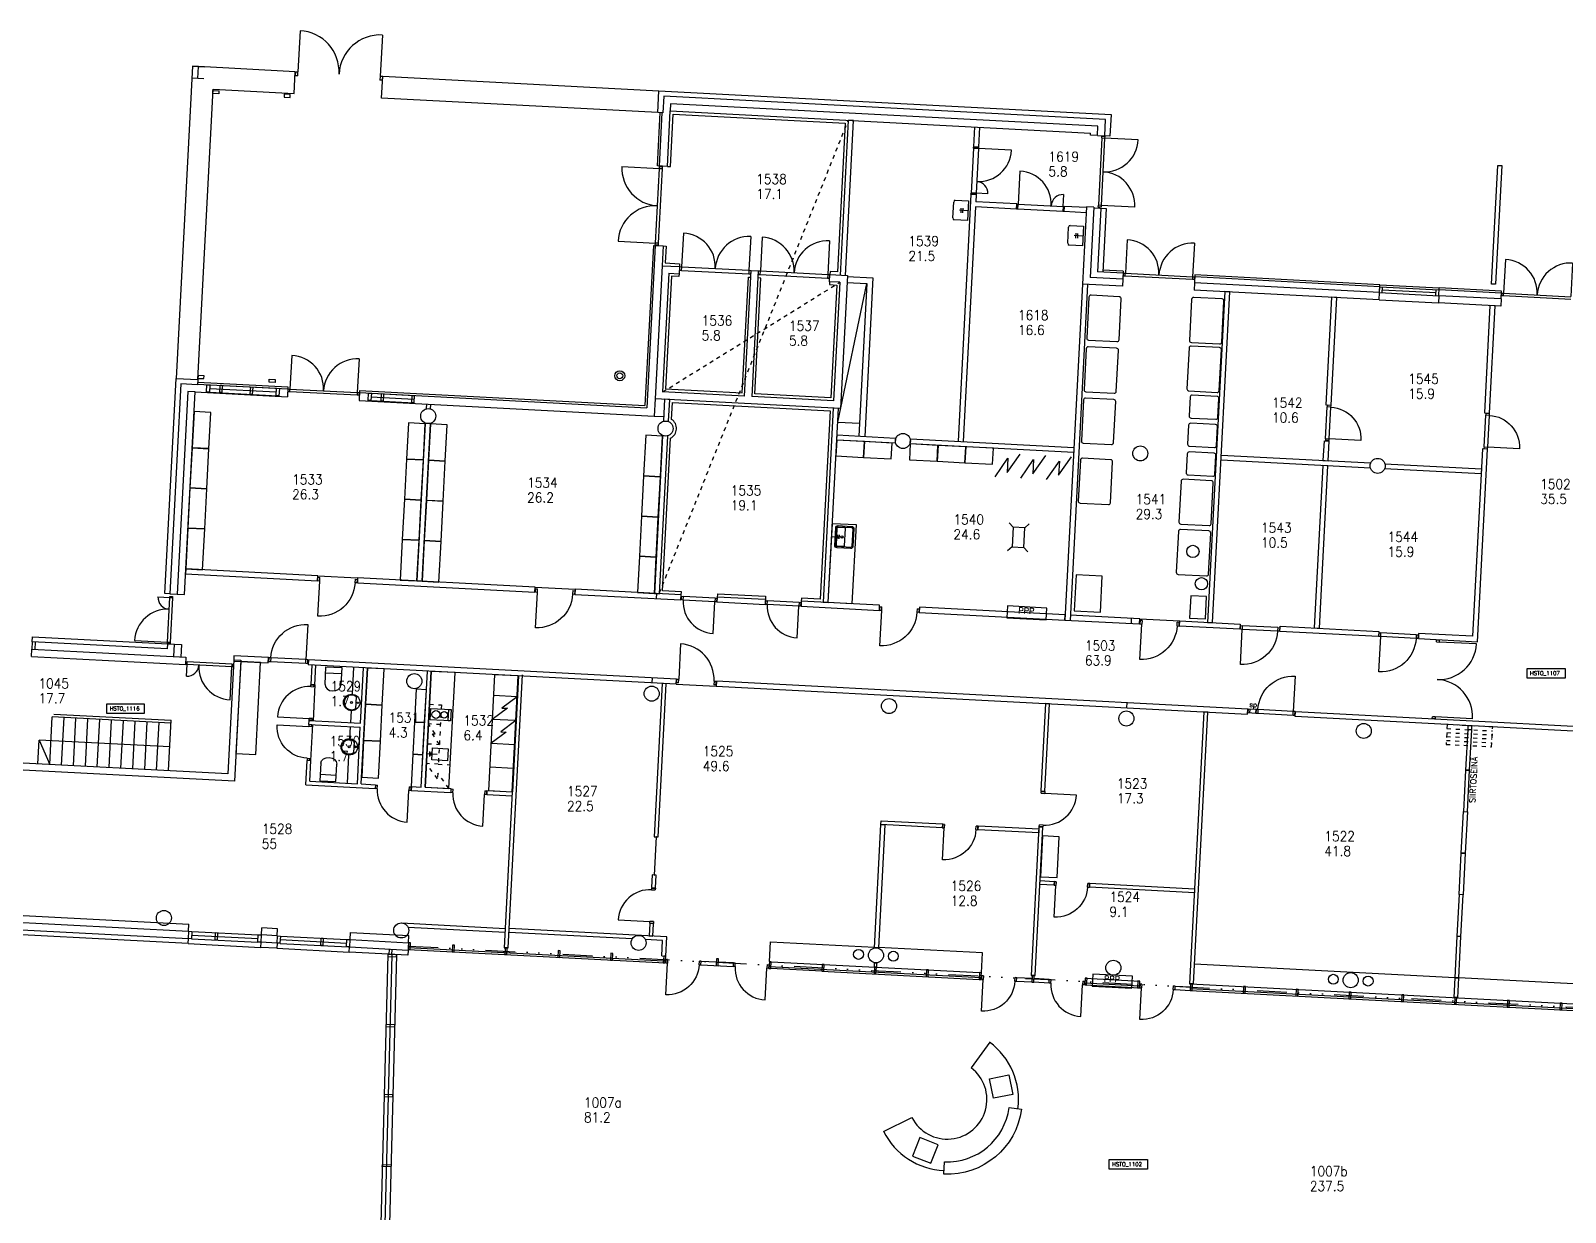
# Model space of a CAD drawing. Extents: x -405 to 153606, y -6935 to 69332.
# Drawn here: x 51071 to 89810, y 30222 to 60047 of the extents above; entities that cross this region are included whole.
import ezdxf
from ezdxf.enums import TextEntityAlignment as Align

# ---------------------------------------------------------------- set-up
doc = ezdxf.new("R2010")
doc.units = 0
doc.header["$LTSCALE"] = 100
doc.header["$MEASUREMENT"] = 0
for name, pattern in [('KEL', [2.25, 1, -1.25]), ('KL', [2, 1, -1]), ('PALOALUE', [13, 5, -2, 0, -2, 0, -2, 0, -2])]:
    doc.linetypes.add(name, pattern=pattern)
doc.layers.get('0').update_dxf_attribs({"linetype": 'CONTINUOUS'})
for name, color, linetype in [('ART1100T0', 7, 'CONTINUOUS'), ('ART1100T3', 7, 'CONTINUOUS'), ('ART1100TB', 7, 'CONTINUOUS'), ('fm_omat', 7, 'CONTINUOUS'), ('M00402', 7, 'CONTINUOUS'), ('M06001', 7, 'CONTINUOUS'), ('M06037', 8, 'CONTINUOUS'), ('M06051', 3, 'CONTINUOUS'), ('m06080', 7, 'CONTINUOUS'), ('M06081', 8, 'CONTINUOUS'), ('M06203T', 3, 'CONTINUOUS'), ('PALOOS', 1, 'PALOALUE')]:
    doc.layers.add(name, color=color, linetype=linetype)
doc.styles.add('ROMANS', font='romans.shx')
doc.styles.get("Standard").update_dxf_attribs({"font": 'simplex.shx'})

# ---------------------------------------------------------------- blocks, each defined once
blk = doc.blocks.new('KRF930')
for p, q in [((0.025, 0.7), (0.025, 0)), ((0.975, 0.25), (0.975, 0))]:
    blk.add_line(p, q)
for centre, radius, start, end in [((0.025, 0), 0.7, 0, 90), ((0.975, 0), 0.25, 90, 180)]:
    blk.add_arc(centre, radius, start, end)
blk = doc.blocks.new('KRF020')
for p, q in [((0.025, 0.475), (0.025, 0)), ((0.975, 0.475), (0.975, 0))]:
    blk.add_line(p, q)
for centre, start, end in [((0.025, 0), 0, 90), ((0.975, 0), 90, 180)]:
    blk.add_arc(centre, 0.475, start, end)
blk = doc.blocks.new('KRF010')
blk.add_line((0.05, 0.9), (0.05, 0))
blk.add_arc((0.05, 0), 0.9, 0, 90)
blk = doc.blocks.new('SALAMA')
at = {"layer": 'M00402'}
blk.add_lwpolyline([(0, 0), (0.5, 0.8), (0.5, 0.2), (1, 1)], dxfattribs=at)
blk = doc.blocks.new('KAF0IK')
for p, q in [((0, -1), (0, 0)), ((0, 0), (0.05, 0)), ((0.05, -1), (0.05, 0)), ((0.95, 0), (0.95, -1)), ((0.95, 0), (1, 0)), ((1, 0), (1, -1)), ((0.05, -1), (0, -1)), ((1, -1), (0.95, -1))]:
    blk.add_line(p, q)
blk = doc.blocks.new('KYFPIK')
for p, q in [((0, -1), (0, 0)), ((0, 0), (0.025, 0)), ((0.025, -1), (0.025, 0)), ((0.975, 0), (0.975, -1)), ((0.975, 0), (1, 0)), ((1, 0), (1, -1)), ((0.025, -1), (0, -1)), ((1, -1), (0.975, -1))]:
    blk.add_line(p, q)
blk = doc.blocks.new('KAFPIK')
for p, q in [((0, -1), (0, 0)), ((0, 0), (0.025, 0)), ((0.025, -1), (0.025, 0)), ((0.975, 0), (0.975, -1)), ((0.975, 0), (1, 0)), ((1, 0), (1, -1)), ((0.025, -1), (0, -1)), ((1, -1), (0.975, -1))]:
    blk.add_line(p, q)
blk = doc.blocks.new('KYF0IK')
for p, q in [((0, -1), (0, 0)), ((0, 0), (0.05, 0)), ((0.05, -1), (0.05, 0)), ((0.95, 0), (0.95, -1)), ((0.95, 0), (1, 0)), ((1, 0), (1, -1)), ((0.05, -1), (0, -1)), ((1, -1), (0.95, -1))]:
    blk.add_line(p, q)
blk = doc.blocks.new('VAR1X1')
blk.add_lwpolyline([(-0.168, -0.256), (0.832, -0.256), (0.832, 0.744), (-0.168, 0.744)], close=True)
blk = doc.blocks.new('LVIPAL')
for p, q in [((-0.5, 0.02), (-0.5, 0.92)), ((-0.4, 1.02), (0.4, 1.02)), ((0.5, 0.92), (0.5, 0.02)), ((0.5, 0.02), (-0.5, 0.02)), ((-0.12, 0.49), (0.12, 0.49)), ((-0.12, 0.37), (0.12, 0.37)), ((0, 0.02), (0, 0.61))]:
    blk.add_line(p, q)
for centre, start, end in [((-0.4, 0.92), 90, 180), ((0.4, 0.92), 0, 90)]:
    blk.add_arc(centre, 0.1, start, end)
blk = doc.blocks.new('LVIIST')
for p, q in [((-0.5, 0.02), (-0.5, 0.761)), ((0.5, 0.761), (0.5, 0.02)), ((-0.5, 0.283), (0.5, 0.283)), ((0.5, 0.02), (-0.5, 0.02))]:
    blk.add_line(p, q)
blk.add_ellipse((0, 0.761), major_axis=(-0.5, 0), ratio=0.517739, start_param=3.141593, end_param=6.283185)
at = {"width": 0.76195, "flags": 1}
blk.add_attdef('LVIKAL', text='', height=0.212, dxfattribs=at).set_placement((-0.389, 0.05), (0.379, 0.05), align=Align.FIT)
blk = doc.blocks.new('aioa_huone')
at = {"layer": 'ART1100T0', "width": 0.9}
blk.add_attdef('HNENUM', (56, 73), '', height=250, dxfattribs=at)
at = {"layer": 'ART1100T3', "width": 0.9}
blk.add_attdef('HNEALA', (56, -302), '', height=250, dxfattribs=at)

msp = doc.modelspace()

# ---------------------------------------------------------------- linework, layer by layer
at = {"layer": 'fm_omat'}
msp.add_lwpolyline([(74079, 39926), (72532, 40007), (72537, 40107)], dxfattribs=at)
at = {"layer": 'M00402'}
for p, q in [((59929, 58347), (59958, 58896)), ((59958, 58896), (66928, 58531)), ((66899, 57981), (59929, 58347))]:
    msp.add_line(p, q, dxfattribs=at)
at = {"layer": 'M00402', "linetype": 'KL'}
for p, q in [((66945, 45861), (71711, 57784)), ((67024, 50929), (71497, 53699))]:
    msp.add_line(p, q, dxfattribs=at)
at = {"layer": 'M00402'}
msp.add_lwpolyline([(55291, 51240), (55675, 58570), (57722, 58462), (57751, 59011), (55154, 59148), (54742, 51268)], dxfattribs=at)
at = {"layer": 'M06001'}
for p, q in [((55154, 59148), (55454, 59132)), ((55289, 58840), (55304, 59140)), ((55438, 58832), (55139, 58848)), ((67226, 58199), (67217, 58020)), ((78012, 57634), (67226, 58199)), ((66894, 56635), (66964, 57978)), ((66944, 56632), (67014, 57975)), ((67144, 56622), (67217, 58020)), ((67217, 58020), (77822, 57464)), ((74896, 57617), (74870, 57118)), ((75026, 57610), (75000, 57111)), ((77820, 57409), (77822, 57464)), ((77999, 57400), (77820, 57409)), ((77999, 57400), (78012, 57634)), ((77999, 57400), (78184, 57390)), ((75000, 57111), (74870, 57118)), ((67144, 56622), (66894, 56635)), ((67144, 56622), (67219, 56618)), ((74807, 55910), (74481, 49683)), ((74937, 55903), (74807, 55910)), ((74937, 55903), (74928, 55728)), ((74921, 55598), (74610, 49676)), ((75954, 55544), (74921, 55598)), ((75961, 55674), (74928, 55728)), ((75954, 55544), (75961, 55674)), ((77163, 55481), (77169, 55611)), ((77717, 55452), (77163, 55481)), ((77724, 55581), (77169, 55611)), ((77725, 55601), (77622, 53649)), ((77905, 55592), (77725, 55601)), ((77905, 55592), (77812, 53819)), ((77903, 55572), (78218, 55556)), ((78088, 55562), (78004, 53960)), ((78218, 55556), (78134, 53953)), ((66789, 54627), (66577, 50583)), ((66839, 54625), (66624, 50530)), ((66789, 54627), (67038, 54614)), ((67038, 54614), (67012, 54114)), ((67011, 54114), (66835, 50759)), ((67011, 54114), (67449, 54091)), ((67181, 53925), (67024, 50929)), ((67181, 53925), (67440, 53911)), ((67449, 54091), (67440, 53911)), ((71236, 53712), (71245, 53892)), ((71245, 53892), (71686, 53869)), ((71686, 53869), (71510, 50514)), ((78649, 53926), (78004, 53960)), ((78651, 53976), (78137, 54003)), ((78651, 53976), (78641, 53776)), ((80459, 53881), (80448, 53681)), ((85127, 53636), (80459, 53881)), ((71497, 53699), (71340, 50703)), ((77622, 53649), (77178, 45171)), ((77752, 53642), (77308, 45164)), ((78631, 53596), (77622, 53649)), ((78641, 53776), (77812, 53819)), ((78641, 53776), (78631, 53596)), ((80448, 53681), (80439, 53501)), ((85108, 53257), (80439, 53501)), ((85117, 53437), (80448, 53681)), ((85125, 53586), (80456, 53831)), ((85117, 53437), (85127, 53636)), ((85117, 53437), (85125, 53586)), ((85125, 53586), (86622, 53508)), ((85127, 53636), (86625, 53558)), ((85187, 53433), (85195, 53583)), ((85191, 53508), (86549, 53437)), ((86545, 53362), (86553, 53512)), ((86615, 53358), (86625, 53558)), ((88198, 53425), (86622, 53508)), ((88201, 53475), (86625, 53558)), ((88190, 53275), (88201, 53475)), ((85108, 53257), (85117, 53437)), ((85108, 53257), (86605, 53178)), ((85117, 53437), (86615, 53358)), ((86615, 53358), (86605, 53178)), ((88178, 53096), (86605, 53178)), ((88190, 53275), (86615, 53358)), ((88190, 53275), (88181, 53096)), ((55287, 51175), (57564, 51055)), ((55219, 50928), (57551, 50806)), ((55285, 51125), (57562, 51005)), ((55590, 50923), (57309, 50833)), ((55594, 51016), (57269, 50928)), ((55599, 51108), (57274, 51020)), ((57564, 51055), (57551, 50806)), ((59372, 50961), (59359, 50711)), ((59369, 50911), (66624, 50530)), ((59372, 50961), (66577, 50583)), ((59669, 50802), (60744, 50746)), ((59674, 50895), (60749, 50838)), ((66836, 50759), (66813, 50320)), ((71510, 50514), (66835, 50759)), ((69091, 50821), (67024, 50929)), ((71340, 50703), (69271, 50811)), ((59359, 50711), (66813, 50320)), ((59664, 50710), (60740, 50654)), ((61066, 50511), (61071, 50621)), ((61165, 50506), (61171, 50616)), ((83767, 50605), (83896, 50598)), ((87766, 50398), (87896, 50392)), ((66813, 50320), (67048, 50308)), ((83719, 49696), (83849, 49689)), ((87848, 49483), (87718, 49490)), ((54587, 45836), (54772, 45826)), ((66872, 45711), (66879, 45841)), ((68406, 45836), (68395, 45631)), ((68402, 45761), (69615, 45697)), ((68406, 45836), (69619, 45772)), ((69619, 45772), (69609, 45567)), ((68395, 45631), (69609, 45567)), ((77178, 45171), (79060, 45072)), ((79067, 45202), (77315, 45294)), ((78856, 45083), (78863, 45213)), ((79060, 45072), (79067, 45202)), ((51109, 44619), (51115, 44749)), ((51089, 44255), (51099, 44435)), ((51089, 44255), (54979, 44051)), ((51099, 44435), (54989, 44231)), ((54989, 44231), (54979, 44051)), ((56197, 44167), (56046, 41291)), ((56197, 44167), (56377, 44158)), ((58080, 44169), (58073, 44039)), ((67371, 43682), (58080, 44169)), ((56377, 44158), (56217, 41102)), ((67364, 43552), (58073, 44039)), ((58147, 43545), (58173, 44034)), ((58247, 43539), (58272, 44029)), ((59398, 42568), (59471, 43966)), ((59417, 41035), (59571, 43961)), ((60930, 40955), (61084, 43881)), ((61030, 40950), (61183, 43876)), ((61030, 40950), (61183, 43876)), ((58247, 43539), (58147, 43545)), ((66761, 43584), (66768, 43714)), ((67364, 43552), (67371, 43682)), ((68379, 43629), (68373, 43499)), ((68373, 43499), (81785, 42796)), ((81792, 42926), (68379, 43629)), ((78744, 42956), (78751, 43086)), ((58094, 42536), (58099, 42636)), ((58099, 42636), (59398, 42568)), ((81785, 42796), (81792, 42926)), ((82994, 42733), (83000, 42863)), ((92985, 42209), (82994, 42733)), ((83000, 42863), (92992, 42339)), ((58094, 42536), (59392, 42468)), ((59317, 41040), (59392, 42468)), ((56046, 41291), (49625, 41628)), ((58014, 41008), (58046, 41627)), ((58146, 41622), (58046, 41627)), ((58119, 41103), (58146, 41622)), ((56217, 41102), (49616, 41448)), ((58119, 41103), (59317, 41040)), ((58014, 41008), (59767, 40916)), ((59417, 41035), (59772, 41016)), ((59772, 41016), (59767, 40916)), ((60681, 40968), (60675, 40869)), ((60675, 40869), (61674, 40816)), ((60681, 40968), (60930, 40955)), ((61030, 40950), (61679, 40916)), ((61679, 40916), (61674, 40816)), ((62588, 40868), (62583, 40769)), ((62583, 40769), (63227, 40735)), ((62588, 40868), (63232, 40835)), ((76572, 40857), (76671, 40851)), ((76524, 39948), (76624, 39943)), ((49235, 37623), (55052, 37318)), ((49424, 37793), (55061, 37498)), ((55052, 37318), (55061, 37498)), ((55132, 37221), (56810, 37133)), ((55137, 37314), (56814, 37226)), ((56899, 37222), (56909, 37401)), ((57289, 37201), (56899, 37222)), ((57298, 37379), (56909, 37401)), ((57289, 37201), (57298, 37379)), ((57377, 37196), (59051, 37108)), ((59136, 37104), (59146, 37284)), ((59146, 37284), (60619, 37207)), ((60435, 37527), (63051, 37389)), ((60597, 37418), (63046, 37290)), ((60609, 37027), (60619, 37207)), ((66255, 37121), (63147, 37284)), ((67126, 37176), (63152, 37384)), ((55045, 37003), (55052, 37133)), ((55045, 37003), (56873, 36907)), ((55127, 37129), (56805, 37041)), ((56880, 37037), (56873, 36907)), ((57282, 36886), (56873, 36907)), ((57289, 37015), (56880, 37037)), ((57289, 37015), (57282, 36886)), ((57282, 36886), (59110, 36790)), ((57367, 37011), (59087, 36921)), ((57372, 37104), (59046, 37016)), ((59110, 36790), (59117, 36920)), ((59136, 37104), (60609, 37027)), ((60121, 36726), (60129, 36867)), ((60186, 36725), (60194, 36863)), ((60600, 36857), (67091, 36517)), ((60603, 36907), (67044, 36569)), ((67021, 37081), (66589, 37104)), ((67000, 36692), (67021, 37081)), ((67100, 36687), (67126, 37176)), ((60086, 36728), (59900, 29611)), ((60186, 36725), (60000, 29605)), ((60306, 36722), (60120, 29605)), ((67000, 36692), (67100, 36687)), ((67044, 36569), (67094, 36567)), ((67990, 36470), (68809, 36427)), ((67995, 36562), (68379, 36541)), ((68814, 36519), (68429, 36539)), ((69710, 36430), (75063, 36149)), ((69767, 36547), (75019, 36272)), ((69758, 36377), (69758, 36377)), ((71041, 36310), (75011, 36102)), ((76778, 36009), (76394, 36029)), ((76783, 36101), (76398, 36121)), ((77686, 36132), (79069, 36059)), ((77677, 35962), (79060, 35890)), ((77679, 36012), (79063, 35939)), ((79959, 35842), (80343, 35822)), ((79964, 35934), (80348, 35914)), ((80343, 35822), (94823, 35063)), ((80346, 35872), (91011, 35313)), ((80352, 35992), (94832, 35233))]:
    msp.add_line(p, q, dxfattribs=at)
for points in [[(55819, 58454), (55669, 58462), (55673, 58537), (55823, 58529)], [(67051, 58394), (67029, 57974), (66899, 57981), (66928, 58531), (78343, 57932), (78314, 57383), (78184, 57390), (78206, 57809)], [(57467, 58368), (57617, 58360), (57621, 58435), (57471, 58443)], [(80775, 45112), (80905, 45106), (81342, 53454), (81213, 53461)], [(54587, 45836), (54587, 45836), (54587, 45836), (54457, 45843), (54742, 51268), (55291, 51240), (55284, 51110), (54865, 51132)], [(55446, 51339), (55296, 51347), (55292, 51272), (55442, 51264)], [(57094, 51253), (57244, 51245), (57240, 51170), (57090, 51178)], [(55040, 50937), (54772, 45826), (54952, 45817), (55219, 50928)], [(55511, 50928), (55521, 51112), (55596, 51108), (55586, 50924)], [(55844, 50916), (55853, 51101), (55903, 51099), (55894, 50914)], [(56615, 50870), (56625, 51055), (56675, 51052), (56665, 50867)], [(57264, 50836), (57274, 51020), (57349, 51017), (57339, 50832)], [(59586, 50714), (59596, 50899), (59671, 50895), (59661, 50710)], [(59918, 50703), (59928, 50888), (59978, 50885), (59968, 50700)], [(60690, 50656), (60699, 50841), (60749, 50838), (60740, 50654)], [(67042, 50198), (67172, 50191), (67201, 50741), (67071, 50747)], [(60822, 46158), (60952, 46151), (61161, 50126), (61031, 50133)], [(66814, 45844), (66944, 45837), (67152, 49812), (67022, 49819)], [(72896, 49636), (71418, 49713), (71425, 49843), (72903, 49766)], [(77400, 49400), (73275, 49616), (73282, 49746), (77407, 49530)], [(83471, 44971), (83601, 44964), (83816, 49064), (83686, 49070)], [(54979, 46334), (58309, 46160), (58316, 46289), (54985, 46464)], [(59317, 46107), (63801, 45872), (63808, 46002), (59324, 46237)], [(64810, 45819), (67486, 45679), (67493, 45809), (64817, 45949)], [(70517, 45520), (72494, 45416), (72501, 45546), (70524, 45650)], [(81597, 44939), (80069, 45019), (80076, 45149), (81604, 45069)], [(85093, 44756), (82606, 44886), (82613, 45016), (85100, 44886)], [(56202, 44267), (56195, 44137), (57064, 44092), (57071, 44222)], [(66812, 39701), (66912, 39696), (67114, 43565), (67015, 43570)], [(80327, 35993), (80427, 35988), (80787, 42849), (80687, 42854)], [(72532, 40007), (72631, 40002), (72469, 36896), (72369, 36901)], [(66811, 38735), (66821, 38734), (66872, 39698), (66862, 39698)], [(66744, 38418), (66844, 38412), (66861, 38732), (66761, 38737)], [(55052, 37133), (55062, 37317), (55137, 37314), (55127, 37129)], [(55726, 37097), (55736, 37282), (55786, 37280), (55776, 37095)], [(56805, 37041), (56814, 37226), (56889, 37222), (56880, 37037)], [(57289, 37015), (57299, 37200), (57374, 37196), (57364, 37012)], [(66681, 37199), (66780, 37194), (66797, 37504), (66697, 37509)], [(58393, 36958), (58402, 37142), (58452, 37140), (58442, 36955)], [(59042, 36924), (59051, 37108), (59126, 37104), (59117, 36920)], [(60600, 36857), (60650, 36854), (60659, 37024), (60609, 37027)], [(61709, 36799), (61759, 36796), (61768, 36966), (61718, 36969)], [(63042, 36729), (63092, 36726), (63101, 36896), (63051, 36899)], [(64375, 36659), (64425, 36657), (64434, 36826), (64384, 36829)], [(60085, 36678), (60305, 36672), (60306, 36722), (60086, 36728)], [(65708, 36589), (65758, 36587), (65767, 36756), (65717, 36759)], [(67041, 36519), (67091, 36517), (67100, 36687), (67050, 36689)], [(68375, 36450), (68425, 36447), (68433, 36617), (68384, 36619)], [(69708, 36380), (69758, 36377), (69767, 36547), (69717, 36549)], [(71041, 36310), (71091, 36307), (71100, 36477), (71050, 36480)], [(72374, 36520), (72424, 36518), (72418, 36408), (72368, 36410)], [(72359, 36241), (72409, 36238), (72418, 36408), (72368, 36410)], [(73677, 36172), (73727, 36169), (73736, 36339), (73686, 36341)], [(75011, 36102), (75060, 36099), (75069, 36269), (75019, 36272)], [(76344, 36032), (76394, 36029), (76403, 36199), (76353, 36202)], [(77677, 35962), (77727, 35959), (77736, 36129), (77686, 36132)], [(79010, 35892), (79060, 35890), (79069, 36059), (79019, 36062)], [(86993, 35644), (87093, 35639), (87119, 36138), (87019, 36143)], [(80343, 35822), (80393, 35820), (80402, 35989), (80352, 35992)], [(81676, 35752), (81726, 35750), (81735, 35920), (81685, 35922)], [(83010, 35683), (83059, 35680), (83068, 35850), (83018, 35852)], [(84343, 35613), (84393, 35610), (84402, 35780), (84352, 35782)], [(85676, 35543), (85726, 35540), (85735, 35710), (85685, 35713)], [(87009, 35473), (87059, 35470), (87068, 35640), (87018, 35643)], [(88342, 35403), (88392, 35400), (88401, 35570), (88351, 35573)], [(89675, 35333), (89725, 35331), (89734, 35500), (89684, 35503)], [(60039, 34911), (60259, 34905), (60260, 34955), (60040, 34961)], [(59993, 33144), (60212, 33139), (60214, 33189), (59994, 33194)], [(59948, 31428), (60167, 31422), (60166, 31372), (59946, 31378)]]:
    msp.add_lwpolyline(points, close=True, dxfattribs=at)
for points in [[(67219, 56618), (67288, 57941), (71632, 57713), (71435, 53957), (71249, 53967), (71245, 53892)], [(71636, 53872), (71841, 57777), (71711, 57784), (71506, 53878)], [(67038, 54614), (67113, 54610), (67091, 54185), (67453, 54166), (67449, 54091)], [(67439, 53919), (67435, 53844), (67247, 53853), (67098, 51007), (69034, 50905), (69187, 53826), (69262, 53822)], [(69091, 50821), (69258, 53996), (69437, 53987), (69271, 50811)], [(71236, 53712), (71232, 53637), (71418, 53628), (71269, 50782), (69350, 50882), (69503, 53803), (69428, 53807)], [(71497, 53699), (71236, 53712)], [(83896, 50598), (84039, 53313), (83909, 53320), (83767, 50605)], [(87896, 50392), (88038, 53103), (87908, 53110), (87766, 50398)], [(71330, 50523), (71073, 45621), (71203, 45614), (71460, 50516)], [(83719, 49696), (83693, 49200), (83823, 49194), (83849, 49689)], [(84891, 49007), (81120, 49205), (81126, 49335), (84898, 49137)], [(87718, 49490), (87470, 44762)], [(87593, 44625), (87593, 44625), (87848, 49483)], [(85254, 49118), (87692, 48991), (87685, 48861), (85248, 48989)], [(73503, 45363), (77178, 45171), (77185, 45301), (73510, 45493), (73503, 45363)], [(54521, 44571), (54521, 44571), (54514, 44441), (51109, 44619)], [(51115, 44749), (54701, 44561)], [(54684, 44247), (54701, 44561), (54880, 44552), (54864, 44237)], [(87470, 44762), (86108, 44833), (86101, 44703), (87593, 44625)], [(63227, 40835), (63026, 36900), (63126, 36895), (63487, 43785)], [(63385, 43761), (63232, 40835)], [(76671, 40851), (76787, 43058), (76687, 43064), (76572, 40857)], [(72537, 40107), (74084, 40026), (74079, 39926)], [(74988, 39878), (74993, 39978), (76521, 39898), (76516, 39798), (74988, 39878)], [(76524, 39948), (76328, 36203), (76427, 36198), (76624, 39943)], [(76903, 38576), (76897, 38476), (76548, 38495), (76553, 38594), (76903, 38576)], [(77806, 38429), (77811, 38529), (80453, 38390), (80448, 38290), (77806, 38429)], [(55045, 37003), (48904, 37325), (48955, 38293)], [(49084, 38287), (49040, 37448), (55052, 37133)], [(60600, 36842), (60593, 36712), (59110, 36790)], [(59117, 36920), (60600, 36842)]]:
    msp.add_lwpolyline(points, dxfattribs=at)
msp.add_lwpolyline([(67493, 45809), (67497, 45883), (67023, 45908), (67225, 49760, 0.571504), (67250, 50235), (67272, 50662), (71251, 50452), (71002, 45700), (70528, 45725), (70524, 45650)], format="xyb", dxfattribs=at)
for centre in [(61106, 50319), (61106, 50319), (67097, 50005), (73089, 49691), (79081, 49377), (85073, 49063), (60755, 43628), (66747, 43314), (72738, 43000), (78730, 42686), (84722, 42372), (54433, 37651), (60425, 37337), (66417, 37023), (72409, 36709), (78401, 36395), (84392, 36081)]:
    msp.add_circle(centre, 190, dxfattribs=at)
at = {"layer": 'M06037'}
for p, q in [((71442, 50168), (72176, 53663)), ((71676, 53689), (72176, 53663)), ((71684, 53839), (72333, 53805)), ((72176, 53663), (71974, 49814)), ((72333, 53805), (72124, 49807)), ((71442, 50168), (71991, 50139)), ((58316, 46289), (59324, 46237)), ((63808, 46002), (64817, 45949)), ((79067, 45202), (80076, 45149)), ((58247, 43539), (58199, 42631)), ((67364, 43552), (68373, 43499)), ((51552, 41527), (51615, 42725)), ((54611, 42568), (51615, 42725)), ((51852, 41511), (51915, 42710)), ((52152, 41495), (52214, 42694)), ((52451, 41480), (52514, 42678)), ((52751, 41464), (52813, 42662)), ((53050, 41448), (53113, 42647)), ((53350, 41433), (53413, 42631)), ((53649, 41417), (53712, 42615)), ((54548, 41370), (54615, 42643)), ((53949, 41401), (54012, 42600)), ((54249, 41386), (54311, 42584)), ((58146, 41622), (58194, 42531)), ((51253, 41543), (51284, 42142)), ((54580, 41969), (51284, 42142)), ((51284, 42142), (51552, 41527)), ((69717, 36549), (69743, 37052)), ((69743, 37052), (72369, 36914)), ((75096, 36771), (72469, 36909)), ((75069, 36269), (75096, 36771)), ((87019, 36143), (80453, 36487)), ((94858, 35733), (87119, 36138))]:
    msp.add_line(p, q, dxfattribs=at)
msp.add_lwpolyline([(88050, 53645), (87950, 53650), (88107, 56646), (88207, 56641)], close=True, dxfattribs=at)
msp.add_lwpolyline([(51657, 42798), (54615, 42643)], dxfattribs=at)
at = {"layer": 'M06051'}
for p, q in [((78111, 57339), (78022, 55641)), ((78181, 57335), (78092, 55637)), ((78111, 57339), (78114, 57384)), ((78111, 57339), (78181, 57335)), ((78114, 57384), (78183, 57380)), ((78183, 57380), (78181, 57335)), ((74868, 57078), (74809, 55949)), ((74868, 57078), (74870, 57108)), ((74868, 57078), (74998, 57071)), ((74870, 57108), (75000, 57101)), ((74998, 57071), (74939, 55942)), ((75000, 57101), (74998, 57071)), ((66842, 54685), (66941, 56572)), ((67011, 56569), (66912, 54681)), ((66941, 56572), (66943, 56622)), ((66941, 56572), (67011, 56569)), ((66943, 56622), (67013, 56618)), ((67013, 56618), (67011, 56569)), ((74807, 55920), (74809, 55949)), ((74937, 55913), (74807, 55920)), ((74939, 55942), (74809, 55949)), ((74939, 55942), (74937, 55913)), ((75964, 55543), (75971, 55673)), ((75994, 55542), (75964, 55543)), ((75971, 55673), (76001, 55672)), ((75994, 55542), (76001, 55672)), ((77123, 55483), (75994, 55542)), ((76001, 55672), (77130, 55613)), ((77130, 55613), (77123, 55483)), ((77153, 55481), (77123, 55483)), ((77130, 55613), (77160, 55611)), ((77160, 55611), (77153, 55481)), ((78020, 55596), (78022, 55641)), ((78090, 55592), (78020, 55596)), ((78092, 55637), (78022, 55641)), ((78092, 55637), (78090, 55592)), ((66839, 54635), (66842, 54685)), ((66909, 54631), (66839, 54635)), ((66912, 54681), (66842, 54685)), ((66912, 54681), (66909, 54631)), ((67454, 53991), (67459, 54091)), ((67498, 53988), (67454, 53991)), ((67459, 54091), (67504, 54088)), ((67498, 53988), (67504, 54088)), ((69197, 53899), (67498, 53988)), ((67504, 54088), (69202, 53999)), ((69202, 53999), (69197, 53899)), ((69241, 53897), (69197, 53899)), ((69202, 53999), (69247, 53997)), ((69247, 53997), (69241, 53897)), ((69442, 53886), (69447, 53986)), ((69487, 53884), (69442, 53886)), ((69447, 53986), (69492, 53984)), ((69487, 53884), (69492, 53984)), ((71185, 53795), (69487, 53884)), ((69492, 53984), (71190, 53895)), ((71190, 53895), (71185, 53795)), ((71190, 53895), (71235, 53893)), ((71235, 53893), (71230, 53793)), ((78655, 53855), (78659, 53925)), ((78700, 53853), (78655, 53855)), ((78659, 53925), (78703, 53923)), ((78700, 53853), (78703, 53923)), ((80398, 53764), (78700, 53853)), ((78703, 53923), (80402, 53834)), ((71230, 53793), (71185, 53795)), ((80402, 53834), (80398, 53764)), ((80443, 53762), (80398, 53764)), ((80402, 53834), (80446, 53832)), ((80446, 53832), (80443, 53762)), ((88205, 53355), (88208, 53425)), ((88249, 53353), (88205, 53355)), ((88208, 53425), (88253, 53422)), ((88249, 53353), (88253, 53422)), ((89947, 53264), (88249, 53353)), ((88253, 53422), (89951, 53333)), ((57568, 50935), (57572, 51005)), ((57613, 50933), (57568, 50935)), ((57572, 51005), (57616, 51003)), ((57613, 50933), (57616, 51003)), ((59311, 50844), (57613, 50933)), ((57616, 51003), (59314, 50914)), ((59314, 50914), (59311, 50844)), ((59355, 50841), (59311, 50844)), ((59314, 50914), (59359, 50911)), ((59359, 50911), (59355, 50841)), ((83760, 49749), (83802, 50549)), ((83804, 50593), (83802, 50549)), ((83894, 50544), (83802, 50549)), ((83896, 50588), (83804, 50593)), ((83852, 49744), (83894, 50544)), ((83894, 50544), (83896, 50588)), ((87803, 50386), (87801, 50342)), ((87895, 50382), (87803, 50386)), ((87893, 50337), (87895, 50382)), ((87759, 49542), (87801, 50342)), ((87893, 50337), (87801, 50342)), ((87851, 49537), (87893, 50337)), ((83760, 49749), (83757, 49704)), ((83757, 49704), (83849, 49699)), ((83760, 49749), (83852, 49744)), ((83849, 49699), (83852, 49744)), ((87759, 49542), (87757, 49498)), ((87757, 49498), (87849, 49493)), ((87759, 49542), (87851, 49537)), ((87849, 49493), (87851, 49537)), ((54523, 44610), (54582, 45739)), ((54582, 45739), (54583, 45769)), ((54582, 45739), (54652, 45736)), ((54583, 45769), (54653, 45765)), ((54652, 45736), (54593, 44607)), ((54653, 45765), (54652, 45736)), ((67496, 45678), (67501, 45770)), ((67501, 45770), (67546, 45768)), ((67541, 45676), (67546, 45768)), ((68346, 45726), (67546, 45768)), ((68346, 45726), (68341, 45634)), ((68346, 45726), (68390, 45723)), ((68390, 45723), (68385, 45632)), ((67541, 45676), (67496, 45678)), ((68341, 45634), (67541, 45676)), ((68385, 45632), (68341, 45634)), ((69619, 45567), (69623, 45659)), ((69663, 45565), (69619, 45567)), ((69623, 45659), (69668, 45656)), ((69663, 45565), (69668, 45656)), ((70463, 45523), (69663, 45565)), ((70468, 45615), (69668, 45656)), ((70468, 45615), (70463, 45523)), ((70507, 45520), (70463, 45523)), ((70468, 45615), (70512, 45612)), ((70512, 45612), (70507, 45520)), ((81607, 44938), (81612, 45030)), ((81657, 44936), (81607, 44938)), ((81612, 45030), (81661, 45028)), ((81657, 44936), (81661, 45028)), ((82551, 44981), (81661, 45028)), ((82551, 44981), (82546, 44889)), ((82551, 44981), (82601, 44978)), ((82601, 44978), (82596, 44887)), ((51109, 44619), (51099, 44435)), ((51183, 44615), (51174, 44431)), ((54521, 44581), (54523, 44610)), ((54591, 44577), (54521, 44581)), ((54593, 44607), (54523, 44610)), ((54593, 44607), (54591, 44577)), ((82546, 44889), (81657, 44936)), ((82596, 44887), (82546, 44889)), ((85103, 44755), (85108, 44847)), ((85152, 44753), (85103, 44755)), ((85108, 44847), (85157, 44845)), ((85152, 44753), (85157, 44845)), ((86042, 44706), (85152, 44753)), ((86047, 44798), (85157, 44845)), ((86047, 44798), (86042, 44706)), ((86091, 44704), (86042, 44706)), ((86047, 44798), (86096, 44796)), ((86096, 44796), (86091, 44704)), ((57081, 44221), (57076, 44129)), ((57130, 44219), (57081, 44221)), ((57130, 44219), (57126, 44127)), ((58020, 44172), (57130, 44219)), ((58015, 44080), (58020, 44172)), ((58070, 44169), (58020, 44172)), ((58065, 44078), (58070, 44169)), ((54989, 44050), (54993, 44120)), ((55019, 44049), (54989, 44050)), ((54993, 44120), (55022, 44119)), ((55019, 44049), (55022, 44119)), ((56148, 43990), (55019, 44049)), ((56151, 44060), (55022, 44119)), ((56151, 44060), (56148, 43990)), ((56177, 43988), (56148, 43990)), ((56151, 44060), (56181, 44058)), ((56181, 44058), (56177, 43988)), ((57076, 44129), (57126, 44127)), ((57126, 44127), (58015, 44080)), ((58015, 44080), (58065, 44078)), ((81847, 42831), (81852, 42923)), ((82002, 42915), (81997, 42823)), ((81997, 42823), (82046, 42821)), ((82051, 42913), (82002, 42915)), ((82051, 42913), (82046, 42821)), ((82046, 42821), (82936, 42774)), ((82941, 42866), (82051, 42913)), ((82936, 42774), (82941, 42866)), ((82936, 42774), (82986, 42772)), ((82990, 42863), (82941, 42866)), ((82986, 42772), (82990, 42863)), ((60609, 37027), (60603, 36917)), ((71041, 36310), (69758, 36377)), ((76344, 36032), (75959, 36052)), ((76349, 36124), (75964, 36144))]:
    msp.add_line(p, q, dxfattribs=at)
at = {"layer": 'M06051', "linetype": 'KEL'}
for p, q in [((86813, 42233), (87961, 42172)), ((86818, 42332), (87966, 42272)), ((86823, 42432), (87971, 42372)), ((86807, 42133), (87956, 42072))]:
    msp.add_line(p, q, dxfattribs=at)
at = {"layer": 'M06051'}
for points in [[(81797, 42834), (81997, 42823), (82002, 42915), (81802, 42926)], [(87294, 41386), (87394, 41381), (87447, 42400), (87347, 42405)], [(87347, 42405), (87447, 42400), (87452, 42499), (87353, 42505)], [(87239, 40338), (87339, 40332), (87394, 41381), (87294, 41386)], [(87239, 40338), (87339, 40332), (87284, 39284), (87184, 39289)], [(87184, 39289), (87284, 39284), (87229, 38235), (87129, 38240)], [(87074, 37192), (87174, 37187), (87229, 38235), (87129, 38240)], [(87019, 36143), (87119, 36138), (87174, 37187), (87074, 37192)]]:
    msp.add_lwpolyline(points, close=True, dxfattribs=at)
at = {"layer": 'M06051', "linetype": 'KEL'}
msp.add_lwpolyline([(86802, 42033), (87951, 41973), (87977, 42472), (86828, 42532)], close=True, dxfattribs=at)
at = {"layer": 'm06080'}
for p, q in [((63353, 43232), (62754, 43263)), ((63353, 43232), (62968, 42951)), ((63107, 42944), (62722, 42664)), ((63321, 42632), (62722, 42664)), ((63321, 42632), (62936, 42352)), ((62968, 42951), (63107, 42944)), ((63076, 42345), (62691, 42065)), ((62936, 42352), (63076, 42345)), ((61142, 41855), (61135, 41726)), ((62691, 42065), (63290, 42033)), ((61075, 41799), (61332, 41785)), ((61172, 41828), (61167, 41749)), ((62659, 41465), (63258, 41434)), ((75280, 34516), (74811, 33868)), ((72598, 32266), (73318, 32615))]:
    msp.add_line(p, q, dxfattribs=at)
at = {"layer": 'm06080', "linetype": 'KEL'}
for p, q in [((61281, 42298), (61114, 42548)), ((61413, 42532), (61114, 42548)), ((61387, 42033), (61210, 42302)), ((61210, 42302), (61281, 42298)), ((61088, 42049), (61387, 42033)), ((61342, 41164), (61062, 41549)), ((61361, 41534), (61661, 41518)), ((61349, 41304), (61342, 41164)), ((61629, 40919), (61349, 41304))]:
    msp.add_line(p, q, dxfattribs=at)
at = {"layer": 'm06080'}
for points in [[(77777, 52237), (78491, 52199, 0.414214), (78544, 52247), (78598, 53280, 0.414214), (78551, 53333), (77837, 53370, 0.414214), (77784, 53323), (77730, 52289, 0.414214)], [(80370, 52179), (81084, 52141, 0.414214), (81137, 52188), (81191, 53222, 0.414214), (81144, 53275), (80430, 53312, 0.414214), (80377, 53265), (80323, 52231, 0.414214)], [(77709, 50934), (78423, 50897, 0.414214), (78475, 50944), (78530, 51977, 0.414214), (78482, 52030), (77768, 52067, 0.414214), (77716, 52020), (77662, 50986, 0.414214)], [(80306, 50954), (81020, 50916, 0.414214), (81072, 50963), (81127, 51997, 0.414214), (81079, 52050), (80365, 52087, 0.414214), (80313, 52040), (80259, 51006, 0.414214)], [(77641, 49640), (78355, 49603, 0.414214), (78408, 49650), (78462, 50684, 0.414214), (78415, 50736), (77701, 50774, 0.414214), (77648, 50726), (77594, 49693, 0.414214)], [(80362, 50271), (80989, 50238, 0.414214), (81042, 50285), (81067, 50764, 0.414214), (81019, 50817), (80392, 50850, 0.414214), (80340, 50803), (80315, 50323, 0.414214)], [(80325, 49559), (80952, 49526, 0.414214), (81004, 49573), (81029, 50053, 0.414214), (80982, 50105), (80355, 50138, 0.414214), (80302, 50091), (80277, 49611, 0.414214)], [(77562, 48122), (78276, 48085, 0.414214), (78328, 48132), (78382, 49166, 0.414214), (78335, 49218), (77621, 49256, 0.414214), (77568, 49209), (77514, 48175, 0.414214)], [(80287, 48834), (80914, 48801, 0.414214), (80966, 48849), (80991, 49328, 0.414214), (80944, 49381), (80317, 49413, 0.414214), (80264, 49366), (80239, 48887, 0.414214)], [(80104, 47591), (80818, 47554, 0.414214), (80870, 47601), (80924, 48635, 0.414214), (80877, 48687), (80163, 48725, 0.414214), (80111, 48677), (80056, 47644, 0.414214)], [(80037, 46323), (80751, 46286, 0.414214), (80804, 46333), (80858, 47367, 0.414214), (80811, 47419), (80097, 47457, 0.414214), (80044, 47409), (79990, 46376, 0.414214)], [(76082, 32824, -0.389053), (74125, 31182), (74139, 31497, 0.389053), (75769, 32865)]]:
    msp.add_lwpolyline(points, format="xyb", close=True, dxfattribs=at)
for points in [[(72096, 49277), (72117, 49677), (71418, 49713), (71397, 49314)], [(72795, 49241), (72816, 49640), (72117, 49677), (72096, 49277)], [(73954, 49180), (73974, 49579), (73275, 49616), (73255, 49217)], [(74653, 49143), (74674, 49543), (73975, 49579), (73954, 49180)], [(75352, 49107), (75373, 49506), (74674, 49543), (74653, 49143)], [(71907, 47580), (71802, 45583), (71203, 45614), (71308, 47611)], [(77415, 45403), (78074, 45369), (78122, 46277), (77463, 46312)], [(80325, 45221), (80724, 45200), (80754, 45763), (80355, 45784)], [(56253, 41801), (56752, 41775), (56874, 44102), (56375, 44128)], [(61629, 40919), (61783, 43845), (61183, 43876), (61030, 40950)], [(63227, 40835), (63380, 43761), (62781, 43792), (62628, 40866)], [(61684, 42913), (61669, 42625), (61159, 42652), (61174, 42939)], [(61684, 42913), (61669, 42625), (61610, 42628), (61625, 42916)], [(61610, 41921), (61595, 41621), (61195, 41642), (61211, 41942)], [(75864, 33197), (75374, 33099), (75276, 33589), (75766, 33688)], [(73795, 31461), (73977, 31927), (73512, 32109), (73330, 31643)]]:
    msp.add_lwpolyline(points, close=True, dxfattribs=at)
at = {"layer": 'm06080', "linetype": 'KEL'}
msp.add_lwpolyline([(61440, 43031), (61361, 41534), (61062, 41549), (61140, 43047)], close=True, dxfattribs=at)
at = {"layer": 'm06080'}
msp.add_lwpolyline([(75992, 32836, 0.272557), (75278, 34518, 0.272557)], format="xyb", dxfattribs=at)
for centre, radius in [((80408, 46903), 156), ((80624, 46088), 156), ((61301, 42788), 100), ((61512, 42779), 82.7)]:
    msp.add_circle(centre, radius, dxfattribs=at)
for radius, start, end in [(1002, 207.1093, 52.8907), (1798, 206.563, 267.4826)]:
    msp.add_arc((74208, 33071), radius, start, end, dxfattribs=at)
at = {"layer": 'M06081'}
for p, q in [((71291, 47282), (71510, 47270)), ((71441, 47322), (71436, 47226)), ((71477, 47320), (71472, 47224)), ((75869, 47517), (75769, 47628)), ((76169, 47501), (76280, 47601)), ((75843, 47017), (75732, 46917)), ((76143, 47002), (76243, 46890)), ((59221, 43979), (59186, 43299)), ((59164, 42885), (59148, 42581)), ((59127, 42177), (59143, 42481)), ((59068, 41053), (59105, 41762))]:
    msp.add_line(p, q, dxfattribs=at)
for points in [[(71851, 47473), (71828, 47033, -0.414214), (71765, 46977), (71426, 46994, -0.414214), (71369, 47057), (71392, 47497, -0.414214), (71455, 47554), (71795, 47536, -0.414214)], [(71821, 47474), (71798, 47035, -0.414214), (71767, 47006), (71427, 47024, -0.414214), (71399, 47056), (71422, 47495, -0.414214), (71453, 47524), (71793, 47506, -0.414214)], [(71631, 47484), (71608, 47045, -0.414214), (71587, 47026), (71428, 47034, -0.414214), (71409, 47055), (71432, 47495, -0.414214), (71453, 47514), (71612, 47505, -0.414214)], [(59294, 43231, 2.070197), (59279, 42942)], [(59220, 41819, -2.070197), (59235, 42109)]]:
    msp.add_lwpolyline(points, format="xyb", close=True, dxfattribs=at)
for points in [[(75843, 47017), (76143, 47002), (76169, 47501), (75869, 47517)], [(75709, 45228), (76708, 45175), (76723, 45475), (75725, 45527)], [(77868, 35932), (78867, 35880), (78882, 36179), (77884, 36232)]]:
    msp.add_lwpolyline(points, close=True, dxfattribs=at)
for centre, radius in [((65942, 51336), 125), ((65942, 51336), 75), ((71550, 47268), 30), ((71550, 47268), 25), ((59172, 43092), 208), ((59172, 43092), 25), ((59331, 43084), 15), ((59113, 41970), 208), ((59113, 41970), 25), ((59273, 41961), 15), ((71969, 36732), 125), ((72848, 36686), 125), ((83953, 36104), 125), ((84832, 36058), 125)]:
    msp.add_circle(centre, radius, dxfattribs=at)
at = {"layer": 'M06203T', "flags": 128}
for points in [[(88845, 43701), (88845, 43947), (89810, 43947), (89810, 43701)], [(52992, 42809), (52992, 43055), (53933, 43055), (53933, 42809)], [(78298, 31307), (78298, 31554), (79263, 31554), (79263, 31307)]]:
    msp.add_lwpolyline(points, close=True, dxfattribs=at)
at = {"layer": 'PALOOS', "linetype": 'PALOALUE', "ltscale": 1.5}
msp.add_lwpolyline([(60605, 36942), (94828, 35148)], dxfattribs=at)

# ---------------------------------------------------------------- block references
at = {"layer": 'ART1100TB'}
for p, values in [((76707, 56670), {'HNENUM': '1619', 'HNEALA': '5.8'}), ((69330, 56103), {'HNENUM': '1538', 'HNEALA': '17.1'}), ((73172, 54538), {'HNENUM': '1539', 'HNEALA': '21.5'}), ((67953, 52533), {'HNENUM': '1536', 'HNEALA': '5.8'}), ((70156, 52401), {'HNENUM': '1537', 'HNEALA': '5.8'}), ((75937, 52670), {'HNENUM': '1618', 'HNEALA': '16.6'}), ((85789, 51061), {'HNENUM': '1545', 'HNEALA': '15.9'}), ((82349, 50459), {'HNENUM': '1542', 'HNEALA': '10.6'}), ((57615, 48521), {'HNENUM': '1533', 'HNEALA': '26.3'}), ((63547, 48441), {'HNENUM': '1534', 'HNEALA': '26.2'}), ((68688, 48243), {'HNENUM': '1535', 'HNEALA': '19.1'}), ((89120, 48404), {'HNENUM': '1502', 'HNEALA': '35.5'}), ((78908, 48022), {'HNENUM': '1541', 'HNEALA': '29.3'}), ((74309, 47511), {'HNENUM': '1540', 'HNEALA': '24.6'}), ((82072, 47304), {'HNENUM': '1543', 'HNEALA': '10.5'}), ((85267, 47071), {'HNENUM': '1544', 'HNEALA': '15.9'}), ((77627, 44328), {'HNENUM': '1503', 'HNEALA': '63.9'}), ((51212, 43372), {'HNENUM': '1045', 'HNEALA': '17.7'}), ((58586, 43303), {'HNENUM': '1529', 'HNEALA': '1.7'}), ((60049, 42510), {'HNENUM': '1531', 'HNEALA': '4.3'}), ((61939, 42439), {'HNENUM': '1532', 'HNEALA': '6.4'}), ((58561, 41915), {'HNENUM': '1530', 'HNEALA': '1.7'}), ((67981, 41662), {'HNENUM': '1525', 'HNEALA': '49.6'}), ((78433, 40847), {'HNENUM': '1523', 'HNEALA': '17.3'}), ((64553, 40652), {'HNENUM': '1527', 'HNEALA': '22.5'}), ((56849, 39701), {'HNENUM': '1528', 'HNEALA': '55'}), ((83671, 39517), {'HNENUM': '1522', 'HNEALA': '41.8'}), ((74241, 38264), {'HNENUM': '1526', 'HNEALA': '12.8'}), ((78247, 37984), {'HNENUM': '1524', 'HNEALA': '9.1'}), ((64981, 32795), {'HNENUM': '1007a', 'HNEALA': '81.2'}), ((83306, 31062), {'HNENUM': '1007b', 'HNEALA': '237.5'})]:
    msp.add_blockref('aioa_huone', p, dxfattribs=at).add_auto_attribs(values)
at = {"layer": 'M00402', "xscale": 600, "yscale": 600, "zscale": 600, "rotation": 357.0000000000618}
for p in [(75415, 48790), (76064, 48756), (76713, 48722)]:
    msp.add_blockref('SALAMA', p, dxfattribs=at)
at = {"layer": 'M06051'}
for name, p, xscale, yscale, rotation in [('KRF020', (57761, 59011), 2190, 2190, 357.0000000000618), ('KRF020', (78183, 57380), -1790, -1790, 87.00000000006187), ('KRF930', (75000, 57101), -1190, -1190, 87.00000000006187), ('KRF020', (66839, 54635), 1990, 1990, 87.00000000006204), ('KRF930', (75971, 55673), 1190, 1190, 357.0000000000613), ('KRF020', (67459, 54091), 1790, 1790, 357.0000000000613), ('KRF020', (69447, 53986), 1790, 1790, 357.0000000000613), ('KRF020', (78659, 53925), 1790, 1790, 357.0000000000613), ('KRF020', (88208, 53425), 1790, 1790, 357.0000000000614), ('KRF020', (57572, 51005), 1790, 1790, 357.0000000000614), ('KRF010', (83849, 49699), 890, -890, 87.00000000006013), ('KRF010', (87849, 49493), 890, -890, 87.00000000006013), ('KRF010', (58319, 46159), 990, -990, 357.0000000000589), ('KRF930', (54521, 44581), 1190, 1190, 87.00000000006204), ('KRF010', (63811, 45871), 990, -990, 357.0000000000589), ('KRF010', (68385, 45632), -890, -890, 357.0000000000589), ('KRF010', (70507, 45520), -890, -890, 357.0000000000589), ('KRF010', (72504, 45416), 990.000000000003, -990.000000000003, 357.0000000000618), ('KRF010', (58070, 44169), -990, 990, 357.000000000062), ('KRF010', (79070, 45072), 990, -990, 357.0000000000643), ('KRF010', (67381, 43681), 990, 990, 357.0000000000614), ('KRF010', (81607, 44938), 990, -990, 357.0000000000589), ('KRF010', (85103, 44755), 990, -990, 357.0000000000589), ('KRF020', (86627, 44666), -1990, -1990, 87.0000000000618), ('KRF930', (56177, 43988), -1190, -1190, 357.0000000000626), ('KRF010', (82990, 42863), -990, 990, 357.000000000063), ('KRF010', (58100, 42646), 890, 890, 87.00000000006196), ('KRF010', (58094, 42526), -890, 890, 87.00000000006196), ('KRF010', (60665, 40869), -890, -890, 357.0000000000629), ('KRF010', (62573, 40769), -890, -890, 357.0000000000629), ('KRF010', (76671, 40841), -890, -890, 87.00000000005942), ('KRF010', (74089, 39925), 890, -890, 357.0000000000612), ('KRF010', (76907, 38476), 890, -890, 357.0000000000612), ('KRF010', (67101, 36516), 890, -890, 357.0000000000639), ('KRF010', (69698, 36380), -890, -890, 357.0000000000612), ('KRF010', (75070, 36099), 890, -890, 357.0000000000612), ('KRF010', (77667, 35963), -890, -890, 357.0000000000628), ('KRF010', (79070, 35889), 890, -890, 357.0000000000612)]:
    msp.add_blockref(name, p, dxfattribs=dict(at, xscale=xscale, yscale=yscale, rotation=rotation))
at = {"layer": 'M06051', "zscale": 2100}
for name, p, xscale, yscale, rotation in [('KAFPIK', (57761, 59011), 2190, 100, 357.0000000000618), ('KYF0IK', (59307, 46107), -990, -92, 357.0000000000625), ('KYF0IK', (64800, 45819), -990, -92, 357.0000000000625), ('KYF0IK', (73493, 45364), -990.000000000003, -91.99999999999733, 357.0000000000618), ('KYF0IK', (79070, 45072), 990, -92, 357.0000000000643), ('KYFPIK', (86627, 44666), -1990, -70, 87.0000000000618), ('KAF0IK', (58100, 42646), 890, 70, 87.00000000006196), ('KAF0IK', (67381, 43681), 990, 92, 357.0000000000614), ('KAF0IK', (58094, 42526), -890, 70, 87.00000000006196), ('KYF0IK', (60665, 40869), -890, -92, 357.0000000000629), ('KYF0IK', (62573, 40769), -890, -92, 357.0000000000629), ('KYF0IK', (76671, 40841), -890, -92, 87.00000000005942), ('KYF0IK', (74089, 39925), 890, -92, 357.0000000000612), ('KYF0IK', (76907, 38476), 890, -92, 357.0000000000612), ('KYF0IK', (67101, 36516), 890, -92, 357.0000000000639), ('KYF0IK', (69698, 36380), -890, -92, 357.0000000000612), ('KYF0IK', (75070, 36099), 890, -92, 357.0000000000612), ('KYF0IK', (77667, 35963), -890, -92, 357.0000000000628), ('KYF0IK', (79070, 35889), 890, -92, 357.0000000000612)]:
    msp.add_blockref(name, p, dxfattribs=dict(at, xscale=xscale, yscale=yscale, rotation=rotation))
at = {"layer": 'M06051', "extrusion": (0, 0, -1), "xscale": -889.9999999999999, "yscale": 889.9999999999999, "rotation": 272.9999999999986}
msp.add_blockref('KRF010', (-66701, 37519), dxfattribs=at)
at = {"layer": 'M06051', "extrusion": (0, 0, -1), "xscale": -889.9999999999999, "yscale": 91.99999999999999, "zscale": 2100, "rotation": 272.9999999999986}
msp.add_blockref('KYF0IK', (-66701, 37519), dxfattribs=at)
at = {"layer": 'm06080'}
for p, xscale, yscale, rotation in [((55470, 49656), 915.0000000000016, 425.0000000000028, 87.00000000001128), ((60882, 49373), 915.0000000000016, 425.0000000000028, 87.00000000001128), ((61436, 49344), 915.0000000000016, 425.0000000000028, 87.00000000001128), ((66697, 49658), 1029.999999999998, 425.0000000000028, 267.000000000011), ((55417, 48660), 1015.000000000001, 425.0000000000028, 87.00000000001127), ((60830, 48376), 1015.000000000001, 425.0000000000028, 87.00000000001127), ((61384, 48347), 1015.000000000001, 425.0000000000028, 87.00000000001127), ((55364, 47646), 1015.000000000001, 425.0000000000028, 87.00000000001127), ((66643, 48632), 1015.000000000001, 425.0000000000028, 267.0000000000113), ((60777, 47362), 1015.000000000001, 425.0000000000028, 87.00000000001127), ((61331, 47333), 1015.000000000001, 425.0000000000028, 87.00000000001127), ((66590, 47618), 1015.000000000001, 425.0000000000028, 267.0000000000113), ((55310, 46620), 1029.999999999998, 425.0000000000028, 87.00000000001101), ((60723, 46336), 1029.999999999998, 425.0000000000028, 87.00000000001101), ((61277, 46307), 1029.999999999998, 425.0000000000028, 87.00000000001101), ((66538, 46621), 915.0000000000016, 425.0000000000028, 267.0000000000113), ((59847, 43183), 915.0000000000016, 425.0000000000028, 87.00000000001128), ((60862, 43283), 829.9999999999984, 255.0000000000032, 267.000000000011), ((59799, 42270), 915.0000000000016, 425.0000000000028, 87.00000000001128), ((60819, 42457), 815.0000000000018, 255.0000000000032, 267.0000000000113), ((59750, 41343), 929.9999999999982, 425.0000000000028, 87.000000000011), ((60776, 41643), 815.0000000000018, 255.0000000000032, 267.0000000000113), ((76883, 38850), 1029.999999999998, 425.0000000000028, 87.00000000001141)]:
    msp.add_blockref('VAR1X1', p, dxfattribs=dict(at, xscale=xscale, yscale=yscale, rotation=rotation))
at = {"layer": 'M06081'}
for name, p, xscale, yscale, zscale, rotation in [('LVIPAL', (74743, 55502), 500.0000000000009, 374.9999999999999, 500.0000000000009, 87.00000000010392), ('LVIPAL', (77644, 54864), 500.0000000000009, 374.9999999999999, 500.0000000000009, 87.00000000010392), ('LVIIST', (58724, 43992), 400.0000000000005, 600, 400.0000000000005, 177.000000000127), ('LVIIST', (58572, 41092), -400.0000000000023, 600, 400, 357.0000000000623)]:
    msp.add_blockref(name, p, dxfattribs=dict(at, xscale=xscale, yscale=yscale, zscale=zscale, rotation=rotation))

# ---------------------------------------------------------------- texts
at = {"layer": 'M06051', "style": 'ROMANS'}
msp.add_text('sp', height=125, rotation=357, dxfattribs=at).set_placement((81832, 42979))
at = {"layer": 'M06051', "insert": (87385, 40558), "char_height": 150, "width": 4218.28, "attachment_point": 1, "rotation": 87, "style": 'ROMANS'}
msp.add_mtext('SIIRTOSEINÄ', dxfattribs=at)
at = {"layer": 'M06081', "style": 'ROMANS'}
for p in [(75999, 45341), (78158, 36045)]:
    msp.add_text('PPP', height=150, rotation=357, dxfattribs=at).set_placement(p)
at = {"layer": 'M06203T'}
for s, p in [('HSTO_1107', (88918, 43779)), ('HSTO_1116', (53065, 42887)), ('HSTO_1102', (78370, 31385))]:
    msp.add_text(s, height=100, dxfattribs=at).set_placement(p)

doc.saveas('drawing.dxf')
